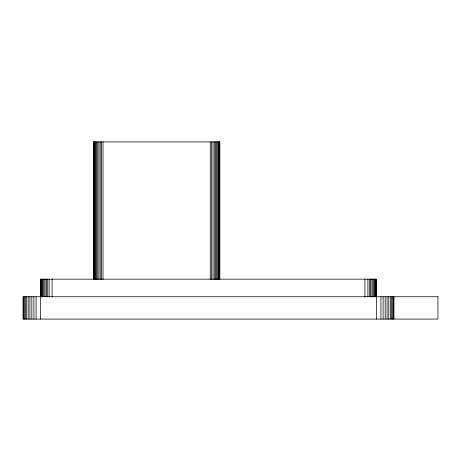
<?xml version="1.0" encoding="UTF-8"?>
<svg xmlns="http://www.w3.org/2000/svg" width="461" height="461" viewBox="0 0 461 461"><rect width="100%" height="100%" fill="white"/><g stroke="black" fill="none" stroke-linecap="round" stroke-linejoin="round"><path stroke-width="0.69" d="M393.959 296.746L393.959 319.093M393.36 296.746L393.36 319.093M392.622 296.746L392.622 319.093M391.602 296.746L391.602 319.093M390.323 296.746L390.323 319.093M388.807 296.746L388.807 319.093M387.079 296.746L387.079 319.093M385.166 296.746L385.166 319.093M383.097 296.746L383.097 319.093M380.919 296.746L380.919 319.093M376.366 319.093L376.366 279.153L40.643 279.153L40.643 319.093M375.974 279.153L375.974 296.746M375.496 279.153L375.496 296.746M374.833 279.153L374.833 296.746M374.004 279.153L374.004 296.746M373.018 279.153L373.018 296.746M371.889 279.153L371.889 296.746M370.65 279.153L370.65 296.746M369.307 279.153L369.307 296.746M367.89 279.153L367.89 296.746M364.928 279.153L364.928 296.746M219.799 279.464L219.799 141.907L93.445 141.907L93.445 279.464M219.701 141.907L219.701 279.464M219.424 141.907L219.424 279.464M218.958 141.907L218.958 279.464M218.324 141.907L218.324 279.464M217.523 141.907L217.523 279.464M216.578 141.907L216.578 279.464M215.494 141.907L215.494 279.464M214.296 141.907L214.296 279.464M213.005 141.907L213.005 279.464M211.645 141.907L211.645 279.464M210.233 141.907L210.233 279.464M103.005 141.907L103.005 279.464M101.599 141.907L101.599 279.464M100.233 141.907L100.233 279.464M98.942 141.907L98.942 279.464M97.749 141.907L97.749 279.464M96.666 141.907L96.666 279.464M95.721 141.907L95.721 279.464M94.92 141.907L94.92 279.464M94.28 141.907L94.28 279.464M93.819 141.907L93.819 279.464M93.537 141.907L93.537 279.464M52.081 279.153L52.081 296.746M49.12 279.153L49.12 296.746M47.708 279.153L47.708 296.746M46.365 279.153L46.365 296.746M45.12 279.153L45.12 296.746M43.997 279.153L43.997 296.746M43.011 279.153L43.011 296.746M42.176 279.153L42.176 296.746M41.519 279.153L41.519 296.746M41.035 279.153L41.035 296.746M36.091 296.746L36.091 319.093M33.912 296.746L33.912 319.093M31.849 296.746L31.849 319.093M29.936 296.746L29.936 319.093M28.202 296.746L28.202 319.093M26.686 296.746L26.686 319.093M25.407 296.746L25.407 319.093M24.387 296.746L24.387 319.093M23.649 296.746L23.649 319.093M437.95 296.746L23.05 296.746L23.05 319.093L437.95 319.093L437.95 296.746"/></g></svg>
